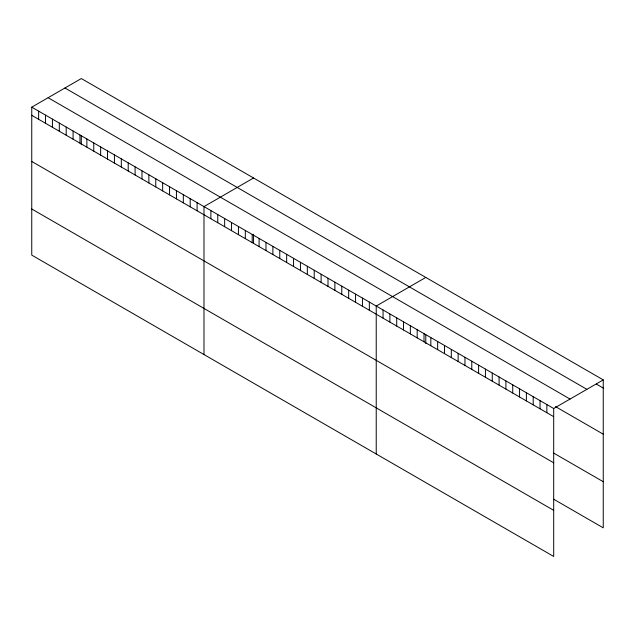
<?xml version="1.0" encoding="UTF-8"?>
<svg xmlns="http://www.w3.org/2000/svg" width="635" height="635" viewBox="0 0 635 635"><rect width="100%" height="100%" fill="white"/><g stroke="black" fill="none" stroke-linecap="round" stroke-linejoin="round"><path stroke-width="0.95" d="M31.75 107.164L553.688 408.503L553.688 556.45L31.75 255.111L31.75 107.164L81.312 78.549L603.25 379.889L603.25 527.836L553.768 499.269M253.555 177.99L203.986 206.605L203.986 354.552M425.791 277.431L376.23 306.046L376.23 453.993M553.688 408.503L603.25 379.889M596.424 384.111L603.25 388.056M64.96 87.995L586.891 389.326M48.109 97.719L570.039 399.058M555.474 406.598L603.25 434.181M31.75 115.332L553.688 416.671M553.768 453.136L603.25 481.711M31.75 161.457L553.688 462.796M31.75 208.986L553.688 510.326M546.862 404.558L546.862 412.726M540.036 400.622L540.036 408.789M533.209 396.677L533.209 404.844M526.383 392.74L526.383 400.907M519.557 388.803L519.557 396.962M512.739 384.858L512.739 393.025M505.912 380.921L505.912 389.08M499.086 376.976L499.086 385.143M492.26 373.039L492.26 381.198M485.434 369.094L485.434 377.261M478.607 365.157L478.607 373.324M471.781 361.212L471.781 369.38M464.955 357.275L464.955 365.442M458.137 353.338L458.137 361.498M451.31 349.393L451.31 357.561M444.484 345.456L444.484 353.616M437.658 341.511L437.658 349.679M430.832 337.574L430.832 345.734M425.791 334.693L425.791 343.606M424.005 333.629L424.005 341.797M417.179 329.692L417.179 337.86M410.353 325.747L410.353 333.915M403.527 321.81L403.527 329.978M396.708 317.865L396.708 326.033M389.882 313.928L389.882 322.096M383.056 309.991L383.056 318.151M369.34 302.07L369.34 310.237M362.45 298.093L362.45 306.26M355.56 294.116L355.56 302.276M348.671 290.139L348.671 298.299M341.781 286.163L341.781 294.322M334.891 282.178L334.891 290.346M328.001 278.201L328.001 286.369M321.112 274.225L321.112 282.392M314.222 270.248L314.222 278.416M307.332 266.271L307.332 274.439M300.442 262.295L300.442 270.454M293.553 258.318L293.553 266.478M286.663 254.341L286.663 262.501M279.773 250.357L279.773 258.524M272.883 246.38L272.883 254.548M265.994 242.403L265.994 250.571M259.104 238.427L259.104 246.594M253.555 234.267L253.555 243.173M252.214 234.45L252.214 242.618M245.324 230.473L245.324 238.633M238.435 226.497L238.435 234.656M231.545 222.52L231.545 230.68M224.655 218.535L224.655 226.703M217.765 214.559L217.765 222.726M210.876 210.582L210.876 218.75M197.096 202.629L197.096 210.796M190.206 198.652L190.206 206.819M183.325 194.675L183.325 202.835M176.435 190.698L176.435 198.858M169.545 186.714L169.545 194.881M162.655 182.737L162.655 190.905M155.766 178.76L155.766 186.928M148.876 174.784L148.876 182.951M141.986 170.807L141.986 178.975M135.096 166.83L135.096 174.998M128.207 162.854L128.207 171.013M121.317 158.877L121.317 167.037M114.427 154.892L114.427 163.06M107.537 150.916L107.537 159.083M100.647 146.939L100.647 155.107M93.758 142.962L93.758 151.13M86.868 138.986L86.868 147.153M81.312 135.811L81.312 144.724M79.978 135.009L79.978 143.177M73.088 131.032L73.088 139.192M66.199 127.056L66.199 135.215M59.309 123.079L59.309 131.239M52.419 119.094L52.419 127.262M45.529 115.118L45.529 123.285M38.64 111.141L38.64 119.309"/></g></svg>
